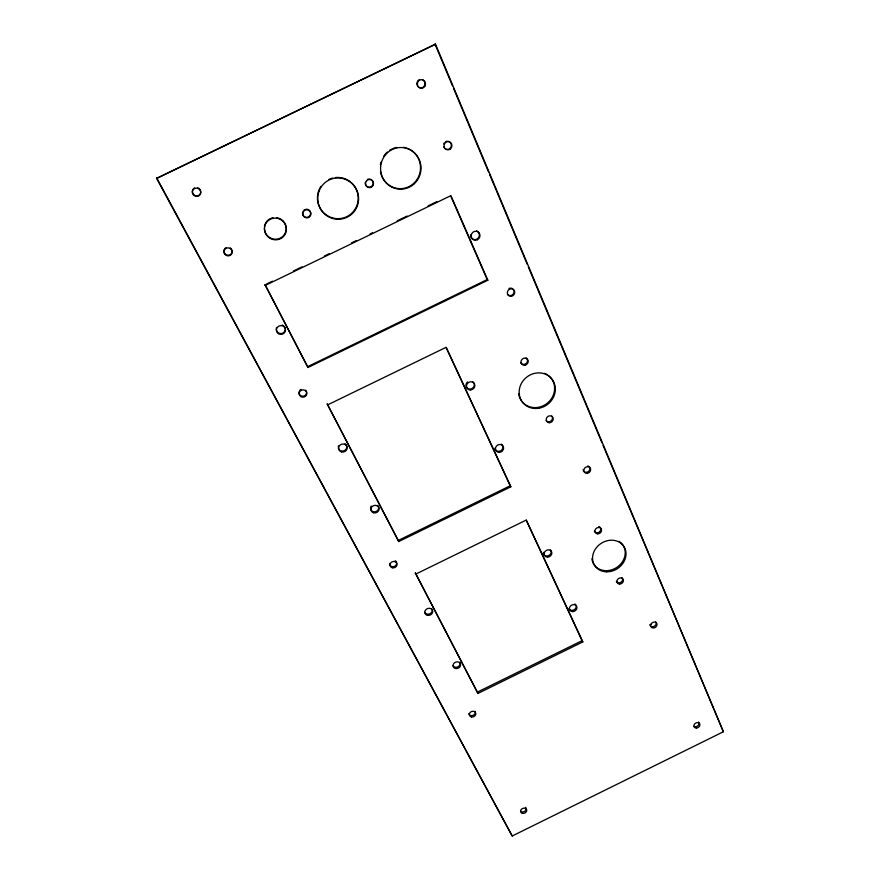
<?xml version="1.0" encoding="UTF-8"?>
<svg xmlns="http://www.w3.org/2000/svg" width="880" height="880" viewBox="0 0 880 880"><rect width="100%" height="100%" fill="white"/><g stroke="black" fill="none" stroke-linecap="round" stroke-linejoin="round"><path stroke-width="1.32" d="M156.618 178.387L435.501 44.198L723.382 731.764L512.204 836L156.618 178.387L435.501 44.198M477.444 692.076L582.098 640.673L582.813 641.916L477.961 693.418L415.316 572.924L477.961 693.418M415.734 574.112L526.284 520.058L582.813 641.916M398.354 540.408L510.246 485.771L510.862 486.794L398.761 541.541L327.239 404.019L398.761 541.541M307.736 366.619L487.212 279.565L487.828 280.236L307.978 367.477L265.045 284.735L307.978 367.477M327.514 404.932L446.16 347.292L510.862 486.794M266.277 284.141L272.459 281.149M293.458 270.996L302.104 266.816M324.346 256.058L329.285 253.671M351.527 242.924L356.466 240.526M370.062 233.959L372.526 232.76M397.232 220.814L407.121 216.04M428.12 205.876L436.777 201.696M265.199 285.45L450.912 195.635L487.828 280.236M723.382 731.764L603.119 445.478M156.695 177.892L512.204 836M446.226 347.743L510.246 485.771M526.229 520.212L582.098 640.673M450.901 196.372L487.212 279.565M434.962 44L452.463 85.789M453.53 88.33L488.532 171.919M489.599 174.449L527.263 264.363M528.319 266.904L602.063 442.937M548.559 375.606A18.678 17.138 -39.5 0 1 545.061 404.767A18.678 17.138 -39.5 0 1 518.65 393.701M544.643 373.318A18.678 17.138 -39.5 0 1 547.657 374.935M619.069 541.398A17.424 15.015 -33.6 0 1 616.517 567.589A17.424 15.015 -33.6 0 1 591.888 558.789M276.815 217.679A11.022 10.769 34.9 0 1 286.154 229.515A11.022 10.769 34.9 0 1 275 239.228A11.022 10.769 34.9 0 1 264.33 228.547M264.418 226.666A11.022 10.769 34.9 0 1 270.303 218.603M271.172 218.229A11.022 10.769 34.9 0 1 273.009 217.723M335.346 177.573A20.647 20.372 72.4 0 1 358.094 200.607A20.647 20.372 72.4 0 1 330.759 217.349A20.647 20.372 72.4 0 1 320.903 186.417M328.933 179.432A20.647 20.372 72.4 0 1 332.717 178.057M403.546 147.334A20.801 20.174 -84.1 0 1 406.153 147.939M407.396 148.357A20.801 20.174 -84.1 0 1 413.281 183.755A20.801 20.174 -84.1 0 1 380.479 171.688M380.391 164.901A20.801 20.174 -84.1 0 1 380.963 162.217M383.812 156.068A20.801 20.174 -84.1 0 1 387.398 152.02M389.543 150.392A20.801 20.174 -84.1 0 1 391.875 149.061M393.096 148.522A20.801 20.174 -84.1 0 1 396.946 147.411M308.836 209.957A4.07 4.015 48.2 0 1 310.145 215.281A4.07 4.015 48.2 0 1 304.986 216.975A4.07 4.015 48.2 0 1 302.764 211.948M303.93 210.221A4.07 4.015 48.2 0 1 304.799 209.638M305.8 209.308A4.07 4.015 48.2 0 1 307.89 209.473M369.49 179.025A4.081 3.993 88.8 0 1 373.153 183.414A4.081 3.993 88.8 0 1 368.841 187.154A4.081 3.993 88.8 0 1 365.178 182.754M367.455 179.399A4.081 3.993 88.8 0 1 368.445 179.069M197.769 187.803A4.29 4.081 39.3 0 1 200.134 194.095A4.29 4.081 39.3 0 1 193.49 194.425A4.29 4.081 39.3 0 1 194.568 187.957M447.832 141.207A4.125 3.938 -79.3 0 1 451.099 146.718A4.125 3.938 -79.3 0 1 445.104 148.687M444.356 147.961A4.125 3.938 -79.3 0 1 443.817 147.048M443.729 143.902A4.125 3.938 -79.3 0 1 444.224 142.945M445.808 141.57A4.125 3.938 -79.3 0 1 446.798 141.251M422.345 79.64A4.29 4.048 90 0 1 424.215 86.141A4.29 4.048 90 0 1 417.802 86.383M417.241 85.437A4.29 4.048 90 0 1 417.131 82.148M417.626 81.158A4.29 4.048 90 0 1 419.254 79.75M526.119 357.863A3.729 3.454 -41.5 0 1 526.13 363.517A3.729 3.454 -41.5 0 1 520.597 362.483M551.793 416.031A3.641 3.3 -38 0 1 551.111 420.882A3.641 3.3 -38 0 1 546.194 420.673M622.017 577.698A3.399 2.893 -33.1 0 1 620.928 582.274A3.399 2.893 -33.1 0 1 616.341 581.317M600.16 527.384A3.465 3.025 -34.2 0 1 599.082 532.136A3.465 3.025 -34.2 0 1 594.374 531.102M598.818 526.537A3.465 3.025 -34.2 0 1 599.566 526.867M305.657 390.181A3.839 3.63 -7.3 0 1 303.545 396.176A3.839 3.63 -7.3 0 1 299.145 391.523M299.585 390.665A3.839 3.63 -7.3 0 1 301.07 389.389M513.304 289.388A3.828 3.608 -49.6 0 1 512.655 294.657A3.828 3.608 -49.6 0 1 507.463 294.327M508.937 288.497A3.828 3.608 -49.6 0 1 509.872 288.189M510.84 288.123A3.828 3.608 -49.6 0 1 512.611 288.75M587.851 465.861A3.553 3.157 -36.8 0 1 588.522 471.427A3.553 3.157 -36.8 0 1 583.099 469.766M396.33 561.946A3.564 3.168 -19 0 1 393.734 566.621A3.564 3.168 -19 0 1 389.62 563.453M395.153 560.747A3.564 3.168 -19 0 1 395.835 561.264M475.046 711.304A3.333 2.783 -22.2 0 1 472.956 715.407A3.333 2.783 -22.2 0 1 468.831 713.548M655.6 621.764A3.322 2.772 -33 0 1 655.16 625.636A3.322 2.772 -33 0 1 650.991 626.384M650.419 625.911A3.322 2.772 -33 0 1 649.858 624.58M526.163 808.522A3.19 2.552 -23.4 0 1 524.282 811.547A3.19 2.552 -23.4 0 1 520.641 811.239M525.547 807.345A3.19 2.552 -23.4 0 1 525.954 807.884M698.522 722.029A3.179 2.541 -31.6 0 1 698.049 725.604A3.179 2.541 -31.6 0 1 694.078 726.363M284.174 326.293A4.543 4.378 2.7 0 1 281.71 333.487A4.543 4.378 2.7 0 1 276.463 327.822M282.205 325.05A4.543 4.378 2.7 0 1 283.272 325.545M476.597 230.901A4.543 4.345 -59.2 0 1 479.193 236.247A4.543 4.345 -59.2 0 1 474.111 239.569A4.543 4.345 -59.2 0 1 470.613 234.817M230.208 247.918A4.125 3.971 27.3 0 1 231.044 254.023A4.125 3.971 27.3 0 1 224.774 253.572A4.125 3.971 27.3 0 1 226.116 247.621M459.8 662.211A3.861 3.289 -22 0 1 457.875 666.82A3.861 3.289 -22 0 1 452.881 665.61M431.926 608.85A4.015 3.509 -21 0 1 429.957 613.712A4.015 3.509 -21 0 1 424.721 612.381M574.816 603.911A3.905 3.344 -29.9 0 1 574.728 609.411A3.905 3.344 -29.9 0 1 568.964 608.641M550.396 549.835A4.004 3.498 -30.4 0 1 548.284 555.731A4.004 3.498 -30.4 0 1 543.455 552.288M377.762 505.45A4.125 3.751 -17.9 0 1 375.881 511.588A4.125 3.751 -17.9 0 1 370.557 507.947M370.777 506.968A4.125 3.751 -17.9 0 1 371.272 506.066M472.604 381.557A4.29 4.004 -34.3 0 1 472.274 388.366A4.29 4.004 -34.3 0 1 465.96 385.869M465.938 384.802A4.29 4.004 -34.3 0 1 466.191 383.746M466.73 382.778A4.29 4.004 -34.3 0 1 467.489 381.964M344.982 443.641A4.312 4.015 -14.5 0 1 344.927 450.34A4.312 4.015 -14.5 0 1 338.349 447.942M338.283 446.897A4.312 4.015 -14.5 0 1 338.514 445.863M501.369 444.125A4.18 3.817 -32.2 0 1 500.984 450.637A4.18 3.817 -32.2 0 1 494.868 448.316M650.958 624.261L650.705 625.031A3.333 2.772 -33 0 0 652.509 627.88A3.333 2.772 -33 0 0 656.282 626.527L656.722 625.812A3.333 2.772 -33 0 0 655.171 622.193A3.333 2.772 -33 0 0 650.958 624.261M539.462 408.122A18.711 17.171 -39.5 0 0 551.694 378.807A18.711 17.171 -39.5 0 0 520.564 385.165A18.711 17.171 -39.5 0 0 539.462 408.122M606.595 571.813A17.457 15.037 -33.6 0 0 624.943 548.427A17.457 15.037 -33.6 0 0 596.31 547.778A17.457 15.037 -33.6 0 0 606.595 571.813M264.715 230.989A11.044 10.791 34.7 0 0 282.755 237.226A11.044 10.791 34.7 0 0 278.839 218.713A11.044 10.791 34.7 0 0 264.715 230.989M318.824 191.708A20.691 20.416 72.6 0 0 342.045 218.911A20.691 20.416 72.6 0 0 353.584 185.152A20.691 20.416 72.6 0 0 318.824 191.708M413.666 184.327A20.845 20.218 -83.9 0 0 407.869 148.775A20.845 20.218 -83.9 0 0 380.853 171.919A20.845 20.218 -83.9 0 0 413.666 184.327M302.874 214.599A4.081 4.026 48 0 0 309.529 216.931A4.081 4.026 48 0 0 308.143 210.023A4.081 4.026 48 0 0 302.874 214.599M366.256 181.258A4.092 4.004 89.1 0 0 369.226 187.649A4.092 4.004 89.1 0 0 373.164 181.83A4.092 4.004 89.1 0 0 366.256 181.258M450.45 148.885A4.136 3.949 -79.1 0 0 449.394 141.845A4.136 3.949 -79.1 0 0 444.07 146.432A4.136 3.949 -79.1 0 0 450.45 148.885M525.074 365.167A3.729 3.454 -41.5 0 0 527.461 359.282A3.729 3.454 -41.5 0 0 521.257 360.558A3.729 3.454 -41.5 0 0 525.074 365.167M549.208 422.697A3.641 3.311 -38 0 0 552.959 417.67A3.641 3.311 -38 0 0 546.92 417.406A3.641 3.311 -38 0 0 549.208 422.697M619.652 584.034A3.399 2.904 -33.1 0 0 623.216 579.48A3.399 2.904 -33.1 0 0 617.639 579.403A3.399 2.904 -33.1 0 0 619.652 584.034M597.729 533.83A3.476 3.025 -34.2 0 0 601.348 529.133A3.476 3.025 -34.2 0 0 595.639 529.001A3.476 3.025 -34.2 0 0 597.729 533.83M300.883 396.594A3.839 3.641 -7.4 0 0 306.845 393.712A3.839 3.641 -7.4 0 0 301.301 390.291A3.839 3.641 -7.4 0 0 300.883 396.594M392.304 567.765A3.575 3.179 -19 0 0 396.99 563.893A3.575 3.179 -19 0 0 391.248 562.353A3.575 3.179 -19 0 0 392.304 567.765M511.533 296.219A3.839 3.608 -49.5 0 0 513.964 290.081A3.839 3.608 -49.5 0 0 507.595 291.335A3.839 3.608 -49.5 0 0 511.533 296.219M586.74 473.308A3.564 3.157 -36.8 0 0 590.436 468.446A3.564 3.157 -36.8 0 0 584.573 468.248A3.564 3.157 -36.8 0 0 586.74 473.308M471.361 716.925A3.344 2.794 -22.2 0 0 475.794 713.35A3.344 2.794 -22.2 0 0 470.525 712.129A3.344 2.794 -22.2 0 0 471.361 716.925M696.355 728.035A3.179 2.541 -31.6 0 0 699.754 723.91A3.179 2.541 -31.6 0 0 694.617 723.976A3.179 2.541 -31.6 0 0 696.355 728.035M278.476 333.652A4.554 4.389 2.5 0 0 285.516 330.253A4.554 4.389 2.5 0 0 278.916 326.062A4.554 4.389 2.5 0 0 278.476 333.652M477.334 239.778A4.543 4.345 -59.1 0 0 478.203 232.012A4.543 4.345 -59.1 0 0 471.207 235.389A4.543 4.345 -59.1 0 0 477.334 239.778M522.478 813.362A3.19 2.552 -23.4 0 0 526.735 809.996A3.19 2.552 -23.4 0 0 521.774 808.951A3.19 2.552 -23.4 0 0 522.478 813.362M224.455 253.627A4.136 3.982 27.1 0 0 231.561 254.122A4.136 3.982 27.1 0 0 228.261 247.863A4.136 3.982 27.1 0 0 224.455 253.627M192.456 193.006A4.301 4.092 39.2 0 0 199.452 195.437A4.301 4.092 39.2 0 0 197.78 188.32A4.301 4.092 39.2 0 0 192.456 193.006M424.732 86.438A4.29 4.059 -89.9 0 0 421.828 79.662A4.29 4.059 -89.9 0 0 417.736 85.712A4.29 4.059 -89.9 0 0 424.732 86.438M455.455 668.481A3.861 3.289 -22 0 0 460.57 664.323A3.861 3.289 -22 0 0 454.454 662.827A3.861 3.289 -22 0 0 455.455 668.481M427.361 615.296A4.026 3.509 -21 0 0 432.685 610.951A4.026 3.509 -21 0 0 426.261 609.29A4.026 3.509 -21 0 0 427.361 615.296M547.437 557.117A4.015 3.509 -30.4 0 0 551.573 551.716A4.015 3.509 -30.4 0 0 544.907 551.595A4.015 3.509 -30.4 0 0 547.437 557.117M572.627 611.611A3.916 3.344 -29.9 0 0 576.686 606.397A3.916 3.344 -29.9 0 0 570.207 606.342A3.916 3.344 -29.9 0 0 572.627 611.611M373.604 512.776A4.136 3.762 -17.9 0 0 379.027 508.255A4.136 3.762 -17.9 0 0 372.35 506.374A4.136 3.762 -17.9 0 0 373.604 512.776M341.451 451.891A4.323 4.015 -14.5 0 0 347.094 447.15A4.323 4.015 -14.5 0 0 340.065 445.071A4.323 4.015 -14.5 0 0 341.451 451.891M470.195 389.961A4.301 4.015 -34.3 0 0 474.529 383.988A4.301 4.015 -34.3 0 0 467.291 383.636A4.301 4.015 -34.3 0 0 470.195 389.961M499.015 452.331A4.191 3.817 -32.2 0 0 503.283 446.578A4.191 3.817 -32.2 0 0 496.254 446.314A4.191 3.817 -32.2 0 0 499.015 452.331"/></g></svg>
